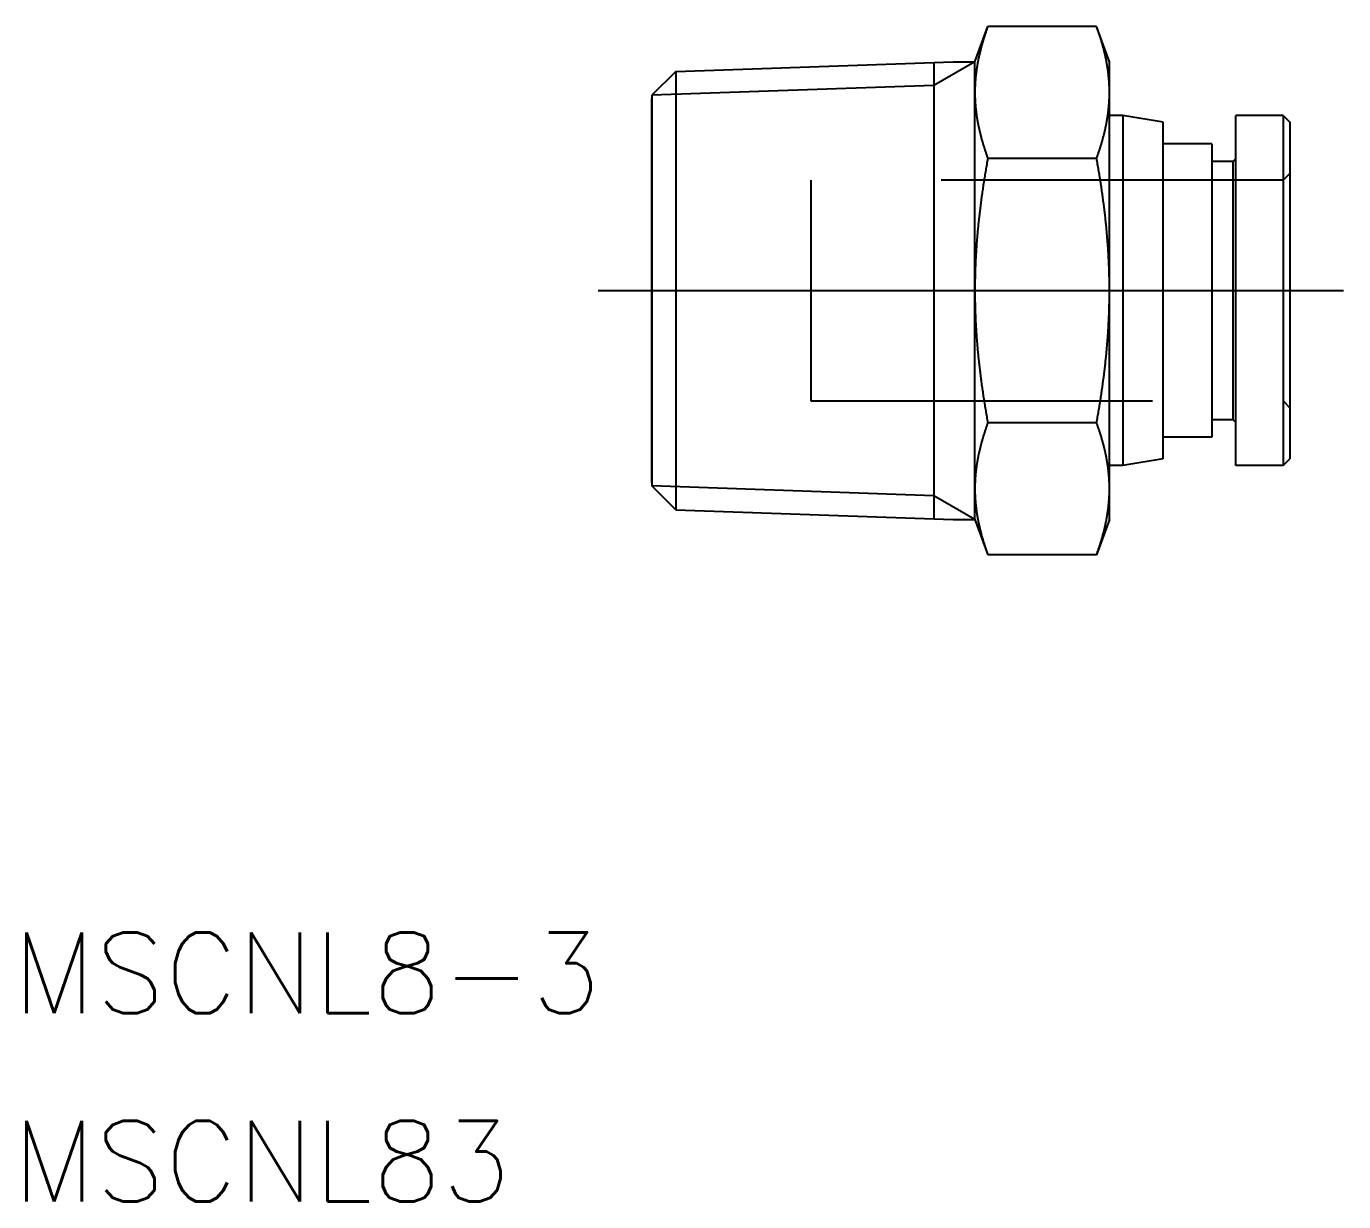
# Model space of a CAD drawing. Extents: x -71.2 to 10.5, y -33.8 to 11.8.
# Drawn here: x -71.18 to -22.24, y -33.84 to 9.81 of the extents above; entities that cross this region are included whole.
import ezdxf

# ---------------------------------------------------------------- set-up
doc = ezdxf.new("R2010")
doc.units = 0
doc.linetypes.add('CENTER', pattern=[50.8, 31.75, -6.35, 6.35, -6.35])
doc.linetypes.add('DASHED', pattern=[19.05, 12.7, -6.35])
doc.layers.get('0').update_dxf_attribs({"linetype": 'CONTINUOUS'})
doc.layers.add('CENTER', color=1, linetype='CENTER')
doc.styles.get("Standard").update_dxf_attribs({"font": 'txt.shx', "height": 3, "bigfont": 'bigfont.shx'})

msp = doc.modelspace()

# ---------------------------------------------------------------- linework, layer by layer
at = {"color": 7, "linetype": 'CONTINUOUS'}
for p, q in [((-35.942, 8.5), (-35.464, 9.815)), ((-31.421, 9.815), (-35.464, 9.815)), ((-30.942, 8.5), (-31.421, 9.815)), ((-47.055, 8.14), (-36.753, 8.5)), ((-37.468, 8.475), (-37.468, -8.475)), ((-36.753, 8.5), (-35.942, 8.5)), ((-35.942, 7.361), (-35.942, 8.5)), ((-30.942, 7.361), (-30.942, 8.5)), ((-47.055, 8.14), (-47.942, 7.253)), ((-47.055, 8.14), (-47.055, -8.14)), ((-35.942, 0), (-35.942, 7.361)), ((-30.942, 0), (-30.942, 7.361)), ((-47.942, 7.253), (-47.942, -7.253)), ((-47.942, -7.133), (-47.942, 7.132)), ((-30.442, 6.5), (-30.942, 6.5)), ((-30.442, 6.5), (-30.442, -6.5)), ((-28.942, 6.25), (-30.442, 6.5)), ((-26.242, -6.5), (-26.242, 6.5)), ((-24.492, 6.5), (-26.242, 6.5)), ((-24.492, 6.5), (-24.492, -6.5)), ((-24.492, 6.5), (-24.242, 6.25)), ((-28.942, -6.25), (-28.942, 6.25)), ((-24.242, 6.25), (-24.242, -6.25)), ((-27.142, 5.45), (-28.942, 5.45)), ((-27.142, 5.45), (-27.142, -5.45)), ((-31.421, 4.907), (-35.464, 4.907)), ((-26.342, 4.8), (-26.242, 4.9)), ((-26.342, 4.8), (-27.142, 4.8)), ((-26.342, -4.8), (-26.342, 4.8)), ((-35.942, -7.361), (-35.942, 0)), ((-30.942, -7.361), (-30.942, 0)), ((-26.342, -4.8), (-27.142, -4.8)), ((-26.342, -4.8), (-26.242, -4.9)), ((-31.421, -4.907), (-35.464, -4.907)), ((-27.142, -5.45), (-28.942, -5.45)), ((-28.942, -6.25), (-30.442, -6.5)), ((-24.492, -6.5), (-24.242, -6.25)), ((-30.442, -6.5), (-30.942, -6.5)), ((-24.492, -6.5), (-26.242, -6.5)), ((-47.055, -8.14), (-47.942, -7.253)), ((-35.942, -8.5), (-35.942, -7.361)), ((-30.942, -8.5), (-30.942, -7.361)), ((-47.055, -8.14), (-36.753, -8.5)), ((-36.753, -8.5), (-35.942, -8.5)), ((-35.942, -8.5), (-35.464, -9.815)), ((-30.942, -8.5), (-31.421, -9.815)), ((-31.421, -9.815), (-35.464, -9.815))]:
    msp.add_line(p, q, dxfattribs=at)
at = {"color": 3, "linetype": 'CONTINUOUS'}
for p, q in [((-35.942, 8.5), (-37.468, 7.619)), ((-37.468, 7.619), (-47.942, 7.253)), ((-37.468, -7.619), (-47.942, -7.253)), ((-35.942, -8.5), (-37.468, -7.619))]:
    msp.add_line(p, q, dxfattribs=at)
at = {"color": 3, "linetype": 'DASHED'}
for p, q in [((-24.492, 4.1), (-42.042, 4.1)), ((-42.042, 4.1), (-42.042, -4.1)), ((-24.242, 4.35), (-24.492, 4.1)), ((-24.492, 4.1), (-24.492, -4.1)), ((-42.042, -4.1), (-24.492, -4.1)), ((-24.492, -4.1), (-24.242, -4.35))]:
    msp.add_line(p, q, dxfattribs=at)
at = {"color": 7}
for points in [[(-35.464, 9.815, 0), (-35.474, 9.787, 0), (-35.484, 9.759, 0), (-35.494, 9.731, 0), (-35.504, 9.703, 0), (-35.514, 9.675, 0), (-35.523, 9.647, 0), (-35.533, 9.62, 0), (-35.542, 9.592, 0), (-35.551, 9.564, 0), (-35.56, 9.537, 0), (-35.569, 9.51, 0), (-35.578, 9.482, 0), (-35.587, 9.455, 0), (-35.596, 9.428, 0), (-35.604, 9.401, 0), (-35.613, 9.374, 0), (-35.621, 9.347, 0), (-35.629, 9.32, 0), (-35.638, 9.294, 0), (-35.645, 9.267, 0), (-35.653, 9.24, 0), (-35.661, 9.214, 0), (-35.669, 9.187, 0), (-35.676, 9.161, 0), (-35.684, 9.134, 0), (-35.691, 9.108, 0), (-35.698, 9.082, 0), (-35.706, 9.056, 0), (-35.712, 9.029, 0), (-35.719, 9.003, 0), (-35.726, 8.977, 0), (-35.733, 8.951, 0), (-35.739, 8.925, 0), (-35.746, 8.899, 0), (-35.752, 8.874, 0), (-35.758, 8.848, 0), (-35.765, 8.822, 0), (-35.771, 8.796, 0), (-35.777, 8.771, 0), (-35.782, 8.745, 0), (-35.788, 8.719, 0), (-35.794, 8.694, 0), (-35.799, 8.668, 0), (-35.805, 8.643, 0), (-35.81, 8.617, 0), (-35.815, 8.592, 0), (-35.82, 8.566, 0), (-35.825, 8.541, 0), (-35.83, 8.516, 0), (-35.835, 8.491, 0), (-35.84, 8.465, 0), (-35.844, 8.44, 0), (-35.849, 8.415, 0), (-35.853, 8.39, 0), (-35.857, 8.364, 0), (-35.861, 8.339, 0), (-35.865, 8.314, 0), (-35.869, 8.289, 0), (-35.873, 8.264, 0), (-35.877, 8.239, 0), (-35.881, 8.214, 0), (-35.884, 8.189, 0), (-35.888, 8.164, 0), (-35.891, 8.139, 0), (-35.894, 8.114, 0), (-35.897, 8.088, 0), (-35.9, 8.063, 0), (-35.903, 8.038, 0), (-35.906, 8.013, 0), (-35.909, 7.988, 0), (-35.911, 7.963, 0), (-35.914, 7.939, 0), (-35.916, 7.914, 0), (-35.919, 7.889, 0), (-35.921, 7.864, 0), (-35.923, 7.839, 0), (-35.925, 7.814, 0), (-35.927, 7.789, 0), (-35.928, 7.764, 0), (-35.93, 7.739, 0), (-35.932, 7.713, 0), (-35.933, 7.688, 0), (-35.934, 7.663, 0), (-35.936, 7.638, 0), (-35.937, 7.613, 0), (-35.938, 7.588, 0), (-35.939, 7.563, 0), (-35.94, 7.538, 0), (-35.94, 7.513, 0), (-35.941, 7.487, 0), (-35.941, 7.462, 0), (-35.942, 7.437, 0), (-35.942, 7.412, 0), (-35.942, 7.387, 0), (-35.942, 7.361, 0)], [(-30.942, 7.361, 0), (-30.942, 7.388, 0), (-30.942, 7.414, 0), (-30.943, 7.44, 0), (-30.943, 7.466, 0), (-30.944, 7.492, 0), (-30.944, 7.519, 0), (-30.945, 7.545, 0), (-30.946, 7.571, 0), (-30.947, 7.597, 0), (-30.948, 7.623, 0), (-30.949, 7.648, 0), (-30.951, 7.674, 0), (-30.952, 7.7, 0), (-30.954, 7.726, 0), (-30.955, 7.752, 0), (-30.957, 7.777, 0), (-30.959, 7.803, 0), (-30.961, 7.829, 0), (-30.963, 7.854, 0), (-30.965, 7.88, 0), (-30.968, 7.906, 0), (-30.97, 7.931, 0), (-30.973, 7.957, 0), (-30.975, 7.982, 0), (-30.978, 8.008, 0), (-30.981, 8.033, 0), (-30.984, 8.059, 0), (-30.987, 8.084, 0), (-30.99, 8.109, 0), (-30.993, 8.135, 0), (-30.997, 8.16, 0), (-31, 8.186, 0), (-31.003, 8.211, 0), (-31.007, 8.236, 0), (-31.011, 8.262, 0), (-31.015, 8.287, 0), (-31.019, 8.312, 0), (-31.023, 8.338, 0), (-31.027, 8.363, 0), (-31.031, 8.388, 0), (-31.036, 8.414, 0), (-31.04, 8.439, 0), (-31.045, 8.464, 0), (-31.049, 8.49, 0), (-31.054, 8.515, 0), (-31.059, 8.541, 0), (-31.064, 8.566, 0), (-31.069, 8.591, 0), (-31.075, 8.617, 0), (-31.08, 8.642, 0), (-31.085, 8.668, 0), (-31.091, 8.693, 0), (-31.096, 8.718, 0), (-31.102, 8.744, 0), (-31.108, 8.769, 0), (-31.114, 8.795, 0), (-31.12, 8.82, 0), (-31.126, 8.846, 0), (-31.132, 8.871, 0), (-31.138, 8.897, 0), (-31.145, 8.923, 0), (-31.151, 8.948, 0), (-31.157, 8.974, 0), (-31.164, 9, 0), (-31.171, 9.025, 0), (-31.178, 9.051, 0), (-31.185, 9.077, 0), (-31.192, 9.103, 0), (-31.199, 9.128, 0), (-31.206, 9.154, 0), (-31.214, 9.18, 0), (-31.221, 9.206, 0), (-31.229, 9.232, 0), (-31.236, 9.258, 0), (-31.244, 9.284, 0), (-31.252, 9.31, 0), (-31.26, 9.336, 0), (-31.268, 9.362, 0), (-31.276, 9.389, 0), (-31.285, 9.415, 0), (-31.293, 9.441, 0), (-31.301, 9.468, 0), (-31.31, 9.494, 0), (-31.319, 9.52, 0), (-31.328, 9.547, 0), (-31.336, 9.574, 0), (-31.345, 9.6, 0), (-31.354, 9.627, 0), (-31.364, 9.653, 0), (-31.373, 9.68, 0), (-31.382, 9.707, 0), (-31.392, 9.734, 0), (-31.401, 9.761, 0), (-31.411, 9.788, 0), (-31.421, 9.815, 0)], [(-35.942, 7.361, 0), (-35.942, 7.336, 0), (-35.942, 7.311, 0), (-35.942, 7.285, 0), (-35.941, 7.26, 0), (-35.941, 7.235, 0), (-35.94, 7.21, 0), (-35.94, 7.185, 0), (-35.939, 7.159, 0), (-35.938, 7.134, 0), (-35.937, 7.109, 0), (-35.936, 7.084, 0), (-35.934, 7.059, 0), (-35.933, 7.034, 0), (-35.932, 7.009, 0), (-35.93, 6.984, 0), (-35.928, 6.959, 0), (-35.927, 6.934, 0), (-35.925, 6.909, 0), (-35.923, 6.884, 0), (-35.921, 6.859, 0), (-35.919, 6.834, 0), (-35.916, 6.809, 0), (-35.914, 6.784, 0), (-35.911, 6.759, 0), (-35.909, 6.734, 0), (-35.906, 6.709, 0), (-35.903, 6.684, 0), (-35.9, 6.659, 0), (-35.897, 6.634, 0), (-35.894, 6.609, 0), (-35.891, 6.584, 0), (-35.888, 6.559, 0), (-35.884, 6.534, 0), (-35.881, 6.509, 0), (-35.877, 6.484, 0), (-35.873, 6.459, 0), (-35.869, 6.433, 0), (-35.865, 6.408, 0), (-35.861, 6.383, 0), (-35.857, 6.358, 0), (-35.853, 6.333, 0), (-35.849, 6.308, 0), (-35.844, 6.282, 0), (-35.84, 6.257, 0), (-35.835, 6.232, 0), (-35.83, 6.207, 0), (-35.825, 6.181, 0), (-35.82, 6.156, 0), (-35.815, 6.131, 0), (-35.81, 6.105, 0), (-35.805, 6.08, 0), (-35.799, 6.054, 0), (-35.794, 6.029, 0), (-35.788, 6.003, 0), (-35.782, 5.977, 0), (-35.777, 5.952, 0), (-35.771, 5.926, 0), (-35.765, 5.9, 0), (-35.758, 5.875, 0), (-35.752, 5.849, 0), (-35.746, 5.823, 0), (-35.739, 5.797, 0), (-35.733, 5.771, 0), (-35.726, 5.745, 0), (-35.719, 5.719, 0), (-35.712, 5.693, 0), (-35.706, 5.667, 0), (-35.698, 5.641, 0), (-35.691, 5.614, 0), (-35.684, 5.588, 0), (-35.676, 5.562, 0), (-35.669, 5.535, 0), (-35.661, 5.509, 0), (-35.653, 5.482, 0), (-35.645, 5.455, 0), (-35.638, 5.429, 0), (-35.629, 5.402, 0), (-35.621, 5.375, 0), (-35.613, 5.348, 0), (-35.604, 5.321, 0), (-35.596, 5.294, 0), (-35.587, 5.267, 0), (-35.578, 5.24, 0), (-35.569, 5.213, 0), (-35.56, 5.185, 0), (-35.551, 5.158, 0), (-35.542, 5.13, 0), (-35.533, 5.103, 0), (-35.523, 5.075, 0), (-35.514, 5.048, 0), (-35.504, 5.02, 0), (-35.494, 4.992, 0), (-35.484, 4.964, 0), (-35.474, 4.936, 0), (-35.464, 4.907, 0)], [(-31.421, 4.907, 0), (-31.411, 4.935, 0), (-31.401, 4.962, 0), (-31.392, 4.988, 0), (-31.382, 5.015, 0), (-31.373, 5.042, 0), (-31.364, 5.069, 0), (-31.354, 5.096, 0), (-31.345, 5.122, 0), (-31.336, 5.149, 0), (-31.328, 5.175, 0), (-31.319, 5.202, 0), (-31.31, 5.228, 0), (-31.301, 5.255, 0), (-31.293, 5.281, 0), (-31.285, 5.307, 0), (-31.276, 5.334, 0), (-31.268, 5.36, 0), (-31.26, 5.386, 0), (-31.252, 5.412, 0), (-31.244, 5.438, 0), (-31.236, 5.464, 0), (-31.229, 5.49, 0), (-31.221, 5.516, 0), (-31.214, 5.542, 0), (-31.206, 5.568, 0), (-31.199, 5.594, 0), (-31.192, 5.62, 0), (-31.185, 5.646, 0), (-31.178, 5.671, 0), (-31.171, 5.697, 0), (-31.164, 5.723, 0), (-31.157, 5.749, 0), (-31.151, 5.774, 0), (-31.145, 5.8, 0), (-31.138, 5.825, 0), (-31.132, 5.851, 0), (-31.126, 5.877, 0), (-31.12, 5.902, 0), (-31.114, 5.928, 0), (-31.108, 5.953, 0), (-31.102, 5.979, 0), (-31.096, 6.004, 0), (-31.091, 6.029, 0), (-31.085, 6.055, 0), (-31.08, 6.08, 0), (-31.075, 6.106, 0), (-31.069, 6.131, 0), (-31.064, 6.156, 0), (-31.059, 6.182, 0), (-31.054, 6.207, 0), (-31.049, 6.233, 0), (-31.045, 6.258, 0), (-31.04, 6.283, 0), (-31.036, 6.309, 0), (-31.031, 6.334, 0), (-31.027, 6.359, 0), (-31.023, 6.385, 0), (-31.019, 6.41, 0), (-31.015, 6.435, 0), (-31.011, 6.461, 0), (-31.007, 6.486, 0), (-31.003, 6.511, 0), (-31, 6.537, 0), (-30.997, 6.562, 0), (-30.993, 6.588, 0), (-30.99, 6.613, 0), (-30.987, 6.638, 0), (-30.984, 6.664, 0), (-30.981, 6.689, 0), (-30.978, 6.715, 0), (-30.975, 6.74, 0), (-30.973, 6.766, 0), (-30.97, 6.791, 0), (-30.968, 6.817, 0), (-30.965, 6.842, 0), (-30.963, 6.868, 0), (-30.961, 6.894, 0), (-30.959, 6.919, 0), (-30.957, 6.945, 0), (-30.955, 6.971, 0), (-30.954, 6.996, 0), (-30.952, 7.022, 0), (-30.951, 7.048, 0), (-30.949, 7.074, 0), (-30.948, 7.1, 0), (-30.947, 7.126, 0), (-30.946, 7.152, 0), (-30.945, 7.178, 0), (-30.944, 7.204, 0), (-30.944, 7.23, 0), (-30.943, 7.256, 0), (-30.943, 7.282, 0), (-30.942, 7.309, 0), (-30.942, 7.335, 0), (-30.942, 7.361, 0)], [(-35.464, 4.907, 0), (-35.474, 4.851, 0), (-35.484, 4.795, 0), (-35.494, 4.739, 0), (-35.504, 4.683, 0), (-35.514, 4.627, 0), (-35.523, 4.572, 0), (-35.533, 4.517, 0), (-35.542, 4.461, 0), (-35.551, 4.406, 0), (-35.56, 4.352, 0), (-35.569, 4.297, 0), (-35.578, 4.242, 0), (-35.587, 4.188, 0), (-35.596, 4.134, 0), (-35.604, 4.08, 0), (-35.613, 4.026, 0), (-35.621, 3.972, 0), (-35.629, 3.918, 0), (-35.638, 3.865, 0), (-35.645, 3.811, 0), (-35.653, 3.758, 0), (-35.661, 3.705, 0), (-35.669, 3.652, 0), (-35.676, 3.599, 0), (-35.684, 3.546, 0), (-35.691, 3.494, 0), (-35.698, 3.441, 0), (-35.706, 3.389, 0), (-35.712, 3.337, 0), (-35.719, 3.284, 0), (-35.726, 3.232, 0), (-35.733, 3.18, 0), (-35.739, 3.128, 0), (-35.746, 3.076, 0), (-35.752, 3.025, 0), (-35.758, 2.973, 0), (-35.765, 2.922, 0), (-35.771, 2.87, 0), (-35.777, 2.819, 0), (-35.782, 2.768, 0), (-35.788, 2.716, 0), (-35.794, 2.665, 0), (-35.799, 2.614, 0), (-35.805, 2.563, 0), (-35.81, 2.512, 0), (-35.815, 2.461, 0), (-35.82, 2.411, 0), (-35.825, 2.36, 0), (-35.83, 2.309, 0), (-35.835, 2.259, 0), (-35.84, 2.208, 0), (-35.844, 2.158, 0), (-35.849, 2.107, 0), (-35.853, 2.057, 0), (-35.857, 2.006, 0), (-35.861, 1.956, 0), (-35.865, 1.906, 0), (-35.869, 1.855, 0), (-35.873, 1.805, 0), (-35.877, 1.755, 0), (-35.881, 1.705, 0), (-35.884, 1.655, 0), (-35.888, 1.605, 0), (-35.891, 1.555, 0), (-35.894, 1.505, 0), (-35.897, 1.455, 0), (-35.9, 1.405, 0), (-35.903, 1.355, 0), (-35.906, 1.305, 0), (-35.909, 1.255, 0), (-35.911, 1.205, 0), (-35.914, 1.155, 0), (-35.916, 1.105, 0), (-35.919, 1.055, 0), (-35.921, 1.005, 0), (-35.923, 0.955, 0), (-35.925, 0.905, 0), (-35.927, 0.855, 0), (-35.928, 0.805, 0), (-35.93, 0.755, 0), (-35.932, 0.704, 0), (-35.933, 0.654, 0), (-35.934, 0.604, 0), (-35.936, 0.554, 0), (-35.937, 0.504, 0), (-35.938, 0.454, 0), (-35.939, 0.404, 0), (-35.94, 0.353, 0), (-35.94, 0.303, 0), (-35.941, 0.253, 0), (-35.941, 0.202, 0), (-35.942, 0.152, 0), (-35.942, 0.101, 0), (-35.942, 0.051, 0), (-35.942, 0, 0)], [(-30.942, 0, 0), (-30.942, 0.053, 0), (-30.942, 0.105, 0), (-30.943, 0.158, 0), (-30.943, 0.21, 0), (-30.944, 0.263, 0), (-30.944, 0.315, 0), (-30.945, 0.367, 0), (-30.946, 0.419, 0), (-30.947, 0.471, 0), (-30.948, 0.523, 0), (-30.949, 0.575, 0), (-30.951, 0.626, 0), (-30.952, 0.678, 0), (-30.954, 0.729, 0), (-30.955, 0.781, 0), (-30.957, 0.832, 0), (-30.959, 0.884, 0), (-30.961, 0.935, 0), (-30.963, 0.986, 0), (-30.965, 1.038, 0), (-30.968, 1.089, 0), (-30.97, 1.14, 0), (-30.973, 1.191, 0), (-30.975, 1.242, 0), (-30.978, 1.293, 0), (-30.981, 1.344, 0), (-30.984, 1.395, 0), (-30.987, 1.446, 0), (-30.99, 1.496, 0), (-30.993, 1.547, 0), (-30.997, 1.598, 0), (-31, 1.649, 0), (-31.003, 1.7, 0), (-31.007, 1.75, 0), (-31.011, 1.801, 0), (-31.015, 1.852, 0), (-31.019, 1.902, 0), (-31.023, 1.953, 0), (-31.027, 2.004, 0), (-31.031, 2.054, 0), (-31.036, 2.105, 0), (-31.04, 2.156, 0), (-31.045, 2.207, 0), (-31.049, 2.257, 0), (-31.054, 2.308, 0), (-31.059, 2.359, 0), (-31.064, 2.409, 0), (-31.069, 2.46, 0), (-31.075, 2.511, 0), (-31.08, 2.562, 0), (-31.085, 2.613, 0), (-31.091, 2.663, 0), (-31.096, 2.714, 0), (-31.102, 2.765, 0), (-31.108, 2.816, 0), (-31.114, 2.867, 0), (-31.12, 2.918, 0), (-31.126, 2.969, 0), (-31.132, 3.02, 0), (-31.138, 3.072, 0), (-31.145, 3.123, 0), (-31.151, 3.174, 0), (-31.157, 3.225, 0), (-31.164, 3.277, 0), (-31.171, 3.328, 0), (-31.178, 3.38, 0), (-31.185, 3.431, 0), (-31.192, 3.483, 0), (-31.199, 3.534, 0), (-31.206, 3.586, 0), (-31.214, 3.638, 0), (-31.221, 3.69, 0), (-31.229, 3.742, 0), (-31.236, 3.794, 0), (-31.244, 3.846, 0), (-31.252, 3.898, 0), (-31.26, 3.95, 0), (-31.268, 4.003, 0), (-31.276, 4.055, 0), (-31.285, 4.107, 0), (-31.293, 4.16, 0), (-31.301, 4.213, 0), (-31.31, 4.266, 0), (-31.319, 4.318, 0), (-31.328, 4.371, 0), (-31.336, 4.425, 0), (-31.345, 4.478, 0), (-31.354, 4.531, 0), (-31.364, 4.585, 0), (-31.373, 4.638, 0), (-31.382, 4.692, 0), (-31.392, 4.745, 0), (-31.401, 4.799, 0), (-31.411, 4.853, 0), (-31.421, 4.907, 0)], [(-35.942, 0, 0), (-35.942, -0.051, 0), (-35.942, -0.101, 0), (-35.942, -0.152, 0), (-35.941, -0.202, 0), (-35.941, -0.253, 0), (-35.94, -0.303, 0), (-35.94, -0.353, 0), (-35.939, -0.404, 0), (-35.938, -0.454, 0), (-35.937, -0.504, 0), (-35.936, -0.554, 0), (-35.934, -0.604, 0), (-35.933, -0.654, 0), (-35.932, -0.704, 0), (-35.93, -0.755, 0), (-35.928, -0.805, 0), (-35.927, -0.855, 0), (-35.925, -0.905, 0), (-35.923, -0.955, 0), (-35.921, -1.005, 0), (-35.919, -1.055, 0), (-35.916, -1.105, 0), (-35.914, -1.155, 0), (-35.911, -1.205, 0), (-35.909, -1.255, 0), (-35.906, -1.305, 0), (-35.903, -1.355, 0), (-35.9, -1.405, 0), (-35.897, -1.455, 0), (-35.894, -1.505, 0), (-35.891, -1.555, 0), (-35.888, -1.605, 0), (-35.884, -1.655, 0), (-35.881, -1.705, 0), (-35.877, -1.755, 0), (-35.873, -1.805, 0), (-35.869, -1.855, 0), (-35.865, -1.906, 0), (-35.861, -1.956, 0), (-35.857, -2.006, 0), (-35.853, -2.057, 0), (-35.849, -2.107, 0), (-35.844, -2.158, 0), (-35.84, -2.208, 0), (-35.835, -2.259, 0), (-35.83, -2.309, 0), (-35.825, -2.36, 0), (-35.82, -2.411, 0), (-35.815, -2.461, 0), (-35.81, -2.512, 0), (-35.805, -2.563, 0), (-35.799, -2.614, 0), (-35.794, -2.665, 0), (-35.788, -2.716, 0), (-35.782, -2.768, 0), (-35.777, -2.819, 0), (-35.771, -2.87, 0), (-35.765, -2.922, 0), (-35.758, -2.973, 0), (-35.752, -3.025, 0), (-35.746, -3.076, 0), (-35.739, -3.128, 0), (-35.733, -3.18, 0), (-35.726, -3.232, 0), (-35.719, -3.284, 0), (-35.712, -3.337, 0), (-35.706, -3.389, 0), (-35.698, -3.441, 0), (-35.691, -3.494, 0), (-35.684, -3.546, 0), (-35.676, -3.599, 0), (-35.669, -3.652, 0), (-35.661, -3.705, 0), (-35.653, -3.758, 0), (-35.645, -3.811, 0), (-35.638, -3.865, 0), (-35.629, -3.918, 0), (-35.621, -3.972, 0), (-35.613, -4.026, 0), (-35.604, -4.08, 0), (-35.596, -4.134, 0), (-35.587, -4.188, 0), (-35.578, -4.242, 0), (-35.569, -4.297, 0), (-35.56, -4.352, 0), (-35.551, -4.406, 0), (-35.542, -4.461, 0), (-35.533, -4.517, 0), (-35.523, -4.572, 0), (-35.514, -4.627, 0), (-35.504, -4.683, 0), (-35.494, -4.739, 0), (-35.484, -4.795, 0), (-35.474, -4.851, 0), (-35.464, -4.907, 0)], [(-31.421, -4.907, 0), (-31.411, -4.853, 0), (-31.401, -4.799, 0), (-31.392, -4.745, 0), (-31.382, -4.692, 0), (-31.373, -4.638, 0), (-31.364, -4.585, 0), (-31.354, -4.531, 0), (-31.345, -4.478, 0), (-31.336, -4.425, 0), (-31.328, -4.371, 0), (-31.319, -4.318, 0), (-31.31, -4.266, 0), (-31.301, -4.213, 0), (-31.293, -4.16, 0), (-31.285, -4.107, 0), (-31.276, -4.055, 0), (-31.268, -4.003, 0), (-31.26, -3.95, 0), (-31.252, -3.898, 0), (-31.244, -3.846, 0), (-31.236, -3.794, 0), (-31.229, -3.742, 0), (-31.221, -3.69, 0), (-31.214, -3.638, 0), (-31.206, -3.586, 0), (-31.199, -3.534, 0), (-31.192, -3.483, 0), (-31.185, -3.431, 0), (-31.178, -3.38, 0), (-31.171, -3.328, 0), (-31.164, -3.277, 0), (-31.157, -3.225, 0), (-31.151, -3.174, 0), (-31.145, -3.123, 0), (-31.138, -3.072, 0), (-31.132, -3.02, 0), (-31.126, -2.969, 0), (-31.12, -2.918, 0), (-31.114, -2.867, 0), (-31.108, -2.816, 0), (-31.102, -2.765, 0), (-31.096, -2.714, 0), (-31.091, -2.663, 0), (-31.085, -2.613, 0), (-31.08, -2.562, 0), (-31.075, -2.511, 0), (-31.069, -2.46, 0), (-31.064, -2.409, 0), (-31.059, -2.359, 0), (-31.054, -2.308, 0), (-31.049, -2.257, 0), (-31.045, -2.207, 0), (-31.04, -2.156, 0), (-31.036, -2.105, 0), (-31.031, -2.054, 0), (-31.027, -2.004, 0), (-31.023, -1.953, 0), (-31.019, -1.902, 0), (-31.015, -1.852, 0), (-31.011, -1.801, 0), (-31.007, -1.75, 0), (-31.003, -1.7, 0), (-31, -1.649, 0), (-30.997, -1.598, 0), (-30.993, -1.547, 0), (-30.99, -1.496, 0), (-30.987, -1.446, 0), (-30.984, -1.395, 0), (-30.981, -1.344, 0), (-30.978, -1.293, 0), (-30.975, -1.242, 0), (-30.973, -1.191, 0), (-30.97, -1.14, 0), (-30.968, -1.089, 0), (-30.965, -1.038, 0), (-30.963, -0.986, 0), (-30.961, -0.935, 0), (-30.959, -0.884, 0), (-30.957, -0.832, 0), (-30.955, -0.781, 0), (-30.954, -0.729, 0), (-30.952, -0.678, 0), (-30.951, -0.626, 0), (-30.949, -0.575, 0), (-30.948, -0.523, 0), (-30.947, -0.471, 0), (-30.946, -0.419, 0), (-30.945, -0.367, 0), (-30.944, -0.315, 0), (-30.944, -0.263, 0), (-30.943, -0.21, 0), (-30.943, -0.158, 0), (-30.942, -0.105, 0), (-30.942, -0.053, 0), (-30.942, 0, 0)], [(-35.464, -4.907, 0), (-35.474, -4.936, 0), (-35.484, -4.964, 0), (-35.494, -4.992, 0), (-35.504, -5.02, 0), (-35.514, -5.048, 0), (-35.523, -5.075, 0), (-35.533, -5.103, 0), (-35.542, -5.13, 0), (-35.551, -5.158, 0), (-35.56, -5.185, 0), (-35.569, -5.213, 0), (-35.578, -5.24, 0), (-35.587, -5.267, 0), (-35.596, -5.294, 0), (-35.604, -5.321, 0), (-35.613, -5.348, 0), (-35.621, -5.375, 0), (-35.629, -5.402, 0), (-35.638, -5.429, 0), (-35.645, -5.455, 0), (-35.653, -5.482, 0), (-35.661, -5.509, 0), (-35.669, -5.535, 0), (-35.676, -5.562, 0), (-35.684, -5.588, 0), (-35.691, -5.614, 0), (-35.698, -5.641, 0), (-35.706, -5.667, 0), (-35.712, -5.693, 0), (-35.719, -5.719, 0), (-35.726, -5.745, 0), (-35.733, -5.771, 0), (-35.739, -5.797, 0), (-35.746, -5.823, 0), (-35.752, -5.849, 0), (-35.758, -5.875, 0), (-35.765, -5.9, 0), (-35.771, -5.926, 0), (-35.777, -5.952, 0), (-35.782, -5.977, 0), (-35.788, -6.003, 0), (-35.794, -6.029, 0), (-35.799, -6.054, 0), (-35.805, -6.08, 0), (-35.81, -6.105, 0), (-35.815, -6.131, 0), (-35.82, -6.156, 0), (-35.825, -6.181, 0), (-35.83, -6.207, 0), (-35.835, -6.232, 0), (-35.84, -6.257, 0), (-35.844, -6.282, 0), (-35.849, -6.308, 0), (-35.853, -6.333, 0), (-35.857, -6.358, 0), (-35.861, -6.383, 0), (-35.865, -6.408, 0), (-35.869, -6.433, 0), (-35.873, -6.459, 0), (-35.877, -6.484, 0), (-35.881, -6.509, 0), (-35.884, -6.534, 0), (-35.888, -6.559, 0), (-35.891, -6.584, 0), (-35.894, -6.609, 0), (-35.897, -6.634, 0), (-35.9, -6.659, 0), (-35.903, -6.684, 0), (-35.906, -6.709, 0), (-35.909, -6.734, 0), (-35.911, -6.759, 0), (-35.914, -6.784, 0), (-35.916, -6.809, 0), (-35.919, -6.834, 0), (-35.921, -6.859, 0), (-35.923, -6.884, 0), (-35.925, -6.909, 0), (-35.927, -6.934, 0), (-35.928, -6.959, 0), (-35.93, -6.984, 0), (-35.932, -7.009, 0), (-35.933, -7.034, 0), (-35.934, -7.059, 0), (-35.936, -7.084, 0), (-35.937, -7.109, 0), (-35.938, -7.134, 0), (-35.939, -7.159, 0), (-35.94, -7.185, 0), (-35.94, -7.21, 0), (-35.941, -7.235, 0), (-35.941, -7.26, 0), (-35.942, -7.285, 0), (-35.942, -7.311, 0), (-35.942, -7.336, 0), (-35.942, -7.361, 0)], [(-30.942, -7.361, 0), (-30.942, -7.335, 0), (-30.942, -7.309, 0), (-30.943, -7.282, 0), (-30.943, -7.256, 0), (-30.944, -7.23, 0), (-30.944, -7.204, 0), (-30.945, -7.178, 0), (-30.946, -7.152, 0), (-30.947, -7.126, 0), (-30.948, -7.1, 0), (-30.949, -7.074, 0), (-30.951, -7.048, 0), (-30.952, -7.022, 0), (-30.954, -6.996, 0), (-30.955, -6.971, 0), (-30.957, -6.945, 0), (-30.959, -6.919, 0), (-30.961, -6.894, 0), (-30.963, -6.868, 0), (-30.965, -6.842, 0), (-30.968, -6.817, 0), (-30.97, -6.791, 0), (-30.973, -6.766, 0), (-30.975, -6.74, 0), (-30.978, -6.715, 0), (-30.981, -6.689, 0), (-30.984, -6.664, 0), (-30.987, -6.638, 0), (-30.99, -6.613, 0), (-30.993, -6.588, 0), (-30.997, -6.562, 0), (-31, -6.537, 0), (-31.003, -6.511, 0), (-31.007, -6.486, 0), (-31.011, -6.461, 0), (-31.015, -6.435, 0), (-31.019, -6.41, 0), (-31.023, -6.385, 0), (-31.027, -6.359, 0), (-31.031, -6.334, 0), (-31.036, -6.309, 0), (-31.04, -6.283, 0), (-31.045, -6.258, 0), (-31.049, -6.233, 0), (-31.054, -6.207, 0), (-31.059, -6.182, 0), (-31.064, -6.156, 0), (-31.069, -6.131, 0), (-31.075, -6.106, 0), (-31.08, -6.08, 0), (-31.085, -6.055, 0), (-31.091, -6.029, 0), (-31.096, -6.004, 0), (-31.102, -5.979, 0), (-31.108, -5.953, 0), (-31.114, -5.928, 0), (-31.12, -5.902, 0), (-31.126, -5.877, 0), (-31.132, -5.851, 0), (-31.138, -5.825, 0), (-31.145, -5.8, 0), (-31.151, -5.774, 0), (-31.157, -5.749, 0), (-31.164, -5.723, 0), (-31.171, -5.697, 0), (-31.178, -5.671, 0), (-31.185, -5.646, 0), (-31.192, -5.62, 0), (-31.199, -5.594, 0), (-31.206, -5.568, 0), (-31.214, -5.542, 0), (-31.221, -5.516, 0), (-31.229, -5.49, 0), (-31.236, -5.464, 0), (-31.244, -5.438, 0), (-31.252, -5.412, 0), (-31.26, -5.386, 0), (-31.268, -5.36, 0), (-31.276, -5.334, 0), (-31.285, -5.307, 0), (-31.293, -5.281, 0), (-31.301, -5.255, 0), (-31.31, -5.228, 0), (-31.319, -5.202, 0), (-31.328, -5.175, 0), (-31.336, -5.149, 0), (-31.345, -5.122, 0), (-31.354, -5.096, 0), (-31.364, -5.069, 0), (-31.373, -5.042, 0), (-31.382, -5.015, 0), (-31.392, -4.988, 0), (-31.401, -4.962, 0), (-31.411, -4.935, 0), (-31.421, -4.907, 0)], [(-35.942, -7.361, 0), (-35.942, -7.387, 0), (-35.942, -7.412, 0), (-35.942, -7.437, 0), (-35.941, -7.462, 0), (-35.941, -7.487, 0), (-35.94, -7.513, 0), (-35.94, -7.538, 0), (-35.939, -7.563, 0), (-35.938, -7.588, 0), (-35.937, -7.613, 0), (-35.936, -7.638, 0), (-35.934, -7.663, 0), (-35.933, -7.688, 0), (-35.932, -7.713, 0), (-35.93, -7.739, 0), (-35.928, -7.764, 0), (-35.927, -7.789, 0), (-35.925, -7.814, 0), (-35.923, -7.839, 0), (-35.921, -7.864, 0), (-35.919, -7.889, 0), (-35.916, -7.914, 0), (-35.914, -7.939, 0), (-35.911, -7.963, 0), (-35.909, -7.988, 0), (-35.906, -8.013, 0), (-35.903, -8.038, 0), (-35.9, -8.063, 0), (-35.897, -8.088, 0), (-35.894, -8.114, 0), (-35.891, -8.139, 0), (-35.888, -8.164, 0), (-35.884, -8.189, 0), (-35.881, -8.214, 0), (-35.877, -8.239, 0), (-35.873, -8.264, 0), (-35.869, -8.289, 0), (-35.865, -8.314, 0), (-35.861, -8.339, 0), (-35.857, -8.364, 0), (-35.853, -8.39, 0), (-35.849, -8.415, 0), (-35.844, -8.44, 0), (-35.84, -8.465, 0), (-35.835, -8.491, 0), (-35.83, -8.516, 0), (-35.825, -8.541, 0), (-35.82, -8.566, 0), (-35.815, -8.592, 0), (-35.81, -8.617, 0), (-35.805, -8.643, 0), (-35.799, -8.668, 0), (-35.794, -8.694, 0), (-35.788, -8.719, 0), (-35.782, -8.745, 0), (-35.777, -8.771, 0), (-35.771, -8.796, 0), (-35.765, -8.822, 0), (-35.758, -8.848, 0), (-35.752, -8.874, 0), (-35.746, -8.899, 0), (-35.739, -8.925, 0), (-35.733, -8.951, 0), (-35.726, -8.977, 0), (-35.719, -9.003, 0), (-35.712, -9.029, 0), (-35.706, -9.056, 0), (-35.698, -9.082, 0), (-35.691, -9.108, 0), (-35.684, -9.134, 0), (-35.676, -9.161, 0), (-35.669, -9.187, 0), (-35.661, -9.214, 0), (-35.653, -9.24, 0), (-35.645, -9.267, 0), (-35.638, -9.294, 0), (-35.629, -9.32, 0), (-35.621, -9.347, 0), (-35.613, -9.374, 0), (-35.604, -9.401, 0), (-35.596, -9.428, 0), (-35.587, -9.455, 0), (-35.578, -9.482, 0), (-35.569, -9.51, 0), (-35.56, -9.537, 0), (-35.551, -9.564, 0), (-35.542, -9.592, 0), (-35.533, -9.62, 0), (-35.523, -9.647, 0), (-35.514, -9.675, 0), (-35.504, -9.703, 0), (-35.494, -9.731, 0), (-35.484, -9.759, 0), (-35.474, -9.787, 0), (-35.464, -9.815, 0)], [(-31.421, -9.815, 0), (-31.411, -9.788, 0), (-31.401, -9.761, 0), (-31.392, -9.734, 0), (-31.382, -9.707, 0), (-31.373, -9.68, 0), (-31.364, -9.653, 0), (-31.354, -9.627, 0), (-31.345, -9.6, 0), (-31.336, -9.574, 0), (-31.328, -9.547, 0), (-31.319, -9.52, 0), (-31.31, -9.494, 0), (-31.301, -9.468, 0), (-31.293, -9.441, 0), (-31.285, -9.415, 0), (-31.276, -9.389, 0), (-31.268, -9.362, 0), (-31.26, -9.336, 0), (-31.252, -9.31, 0), (-31.244, -9.284, 0), (-31.236, -9.258, 0), (-31.229, -9.232, 0), (-31.221, -9.206, 0), (-31.214, -9.18, 0), (-31.206, -9.154, 0), (-31.199, -9.128, 0), (-31.192, -9.103, 0), (-31.185, -9.077, 0), (-31.178, -9.051, 0), (-31.171, -9.025, 0), (-31.164, -9, 0), (-31.157, -8.974, 0), (-31.151, -8.948, 0), (-31.145, -8.923, 0), (-31.138, -8.897, 0), (-31.132, -8.871, 0), (-31.126, -8.846, 0), (-31.12, -8.82, 0), (-31.114, -8.795, 0), (-31.108, -8.769, 0), (-31.102, -8.744, 0), (-31.096, -8.718, 0), (-31.091, -8.693, 0), (-31.085, -8.668, 0), (-31.08, -8.642, 0), (-31.075, -8.617, 0), (-31.069, -8.591, 0), (-31.064, -8.566, 0), (-31.059, -8.541, 0), (-31.054, -8.515, 0), (-31.049, -8.49, 0), (-31.045, -8.464, 0), (-31.04, -8.439, 0), (-31.036, -8.414, 0), (-31.031, -8.388, 0), (-31.027, -8.363, 0), (-31.023, -8.338, 0), (-31.019, -8.312, 0), (-31.015, -8.287, 0), (-31.011, -8.262, 0), (-31.007, -8.236, 0), (-31.003, -8.211, 0), (-31, -8.186, 0), (-30.997, -8.16, 0), (-30.993, -8.135, 0), (-30.99, -8.109, 0), (-30.987, -8.084, 0), (-30.984, -8.059, 0), (-30.981, -8.033, 0), (-30.978, -8.008, 0), (-30.975, -7.982, 0), (-30.973, -7.957, 0), (-30.97, -7.931, 0), (-30.968, -7.906, 0), (-30.965, -7.88, 0), (-30.963, -7.854, 0), (-30.961, -7.829, 0), (-30.959, -7.803, 0), (-30.957, -7.777, 0), (-30.955, -7.752, 0), (-30.954, -7.726, 0), (-30.952, -7.7, 0), (-30.951, -7.674, 0), (-30.949, -7.648, 0), (-30.948, -7.623, 0), (-30.947, -7.597, 0), (-30.946, -7.571, 0), (-30.945, -7.545, 0), (-30.944, -7.519, 0), (-30.944, -7.492, 0), (-30.943, -7.466, 0), (-30.943, -7.44, 0), (-30.942, -7.414, 0), (-30.942, -7.388, 0), (-30.942, -7.361, 0)]]:
    msp.add_polyline3d(points, dxfattribs=at)
at = {"layer": 'CENTER', "color": 1, "linetype": 'CENTER'}
msp.add_line((-49.942, 0), (-22.242, 0), dxfattribs=at)

# ---------------------------------------------------------------- texts
at = {"color": 7, "linetype": 'CONTINUOUS'}
for s, p in [('MSCNL8-3', (-71.697, -26.842)), ('MSCNL83', (-71.697, -33.842))]:
    msp.add_text(s, height=3, dxfattribs=at).set_placement(p)

doc.saveas('drawing.dxf')
